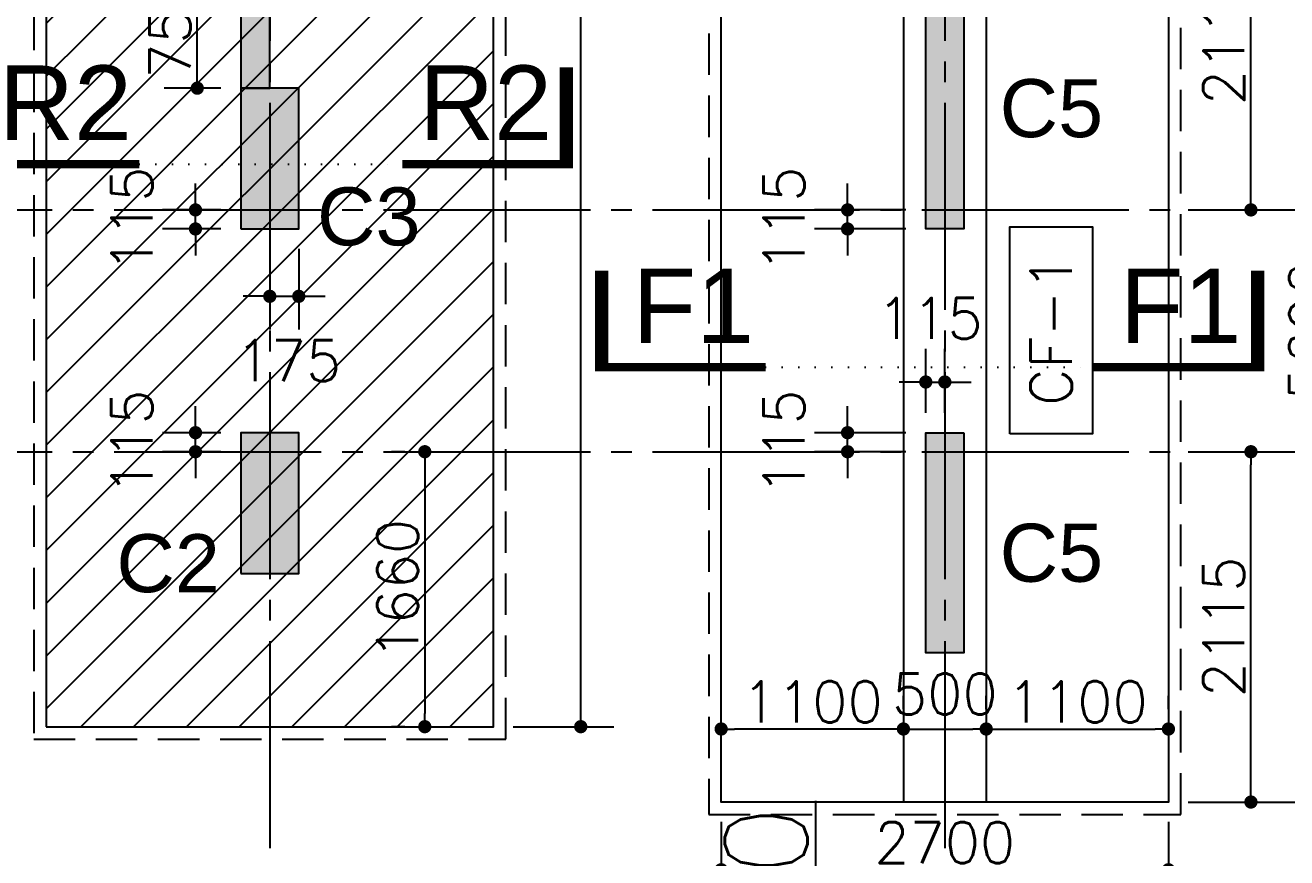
# Model space of a CAD drawing. Extents: x -200722 to 834823, y -494970 to 88783.
# Drawn here: x 235357 to 242973, y -4065 to 962 of the extents above; entities that cross this region are included whole.
import ezdxf
from ezdxf.enums import TextEntityAlignment as Align

# ---------------------------------------------------------------- set-up
doc = ezdxf.new("R2010")
doc.units = 0
doc.header["$LTSCALE"] = 100
doc.header["$MEASUREMENT"] = 0
doc.header["$PDMODE"] = 34
for name, pattern in [('ACAD_ISO04W100', [30, 24, -3, 0, -3]), ('CL', [3.25, 2.5, -0.25, 0.25, -0.25]), ('DOT', [0.25, 0, -0.25]), ('HIDDEN', [0.375, 0.25, -0.125])]:
    doc.linetypes.add(name, pattern=pattern)
doc.layers.get('0').update_dxf_attribs({"linetype": 'CONTINUOUS'})
doc.layers.get('DEFPOINTS').update_dxf_attribs({"linetype": 'CONTINUOUS'})
for name, color, linetype in [('A-Grid', 5, 'ACAD_ISO04W100'), ('BEAM', 4, 'CONTINUOUS'), ('COL. SHED. STEEL.', 6, 'CONTINUOUS'), ('COL_H', 235, 'CONTINUOUS'), ('DIM', 3, 'CONTINUOUS'), ('F_EXEC', 3, 'HIDDEN'), ('F_FTG1', 11, 'CONTINUOUS'), ('TEXT', 2, 'CONTINUOUS')]:
    doc.layers.add(name, color=color, linetype=linetype)
doc.layers.add('HATCH', color=252, linetype='CONTINUOUS', lineweight=30)
doc.styles.add('AR', font='arial.ttf')
doc.styles.add('ROMANS', font='romans.shx')
doc.styles.get("Standard").update_dxf_attribs({"font": 'simplex.shx'})
doc.styles.add('TIMES-N', font='arial.ttf')
doc.dimstyles.new('01 S.K', dxfattribs={"dimtxt": 230, "dimasz": 100, "dimexe": 200, "dimexo": 100, "dimgap": 50, "dimtad": 1, "dimdec": 0, "dimzin": 0, "dimdsep": 46, "dimtxsty": 'Standard', "dimblk": 'DOT', "dimcen": 0.09, "dimclrd": 4, "dimclre": 4, "dimclrt": 4, "dimadec": 0, "dimazin": 0, "dimtfac": 1, "dimtdec": 0, "dimtofl": 0, "dimtmove": 0, "dimatfit": 3, "dimfxl": 2, "dimtolj": 1, "dimtzin": 0, "dimarcsym": 1})
doc.dimstyles.new('STANDARD$0', dxfattribs={"dimtxt": 2.5, "dimasz": 2.5, "dimexe": 2, "dimexo": 0.7, "dimgap": 0.9, "dimtad": 1, "dimdec": 0, "dimdsep": 46, "dimtxsty": 'ROMANS', "dimcen": 0.09, "dimclrd": 4, "dimclre": 4, "dimclrt": 3, "dimadec": 0, "dimazin": 0, "dimtfac": 1, "dimtdec": 0, "dimtmove": 0, "dimatfit": 3, "dimfxl": 1, "dimtolj": 1, "dimtzin": 0, "dimarcsym": 0})

# ---------------------------------------------------------------- blocks, each defined once
blk = doc.blocks.new('DOT')
at = {"color": 0, "linetype": 'ByBlock'}
blk.add_line((-0.5, 0), (-1, 0), dxfattribs=at)
at = {"color": 0, "linetype": 'ByBlock', "const_width": 0.5}
blk.add_lwpolyline([(-0.25, 0, 1), (0.25, 0, 1)], format="xyb", close=True, dxfattribs=at)
blk = doc.blocks.new('*D558')
at = {"layer": 'BEAM', "color": 0, "lineweight": -2, "transparency": 16777216}
for p, q in [((240321.8, -1418.1), (240321.8, -1338.1)), ((240673.6, -1498.1), (240121.8, -1498.1)), ((240321.8, -1613.1), (240321.8, -1498.1)), ((240673.6, -1613.1), (240121.8, -1613.1)), ((240321.8, -1693.1), (240321.8, -1773.1))]:
    blk.add_line(p, q, dxfattribs=at)
at = {"layer": 'DEFPOINTS', "color": 0, "lineweight": -3, "transparency": 16777216}
for p in [(240321.8, -1498.1), (240793.6, -1498.1, 7446.6), (240793.6, -1613.1, 7446.6)]:
    blk.add_point(p, dxfattribs=at)
at = {"layer": 'BEAM', "color": 0, "lineweight": -2, "transparency": 16777216, "xscale": 80, "yscale": 80, "zscale": 80}
for p, rotation in [((240321.8, -1498.1), 270), ((240321.8, -1613.1), 90)]:
    blk.add_blockref('DOT', p, dxfattribs=dict(at, rotation=rotation))
at = {"layer": 'BEAM', "color": 0, "transparency": 16777216, "insert": (239937.8, -1555.6), "char_height": 248, "attachment_point": 5, "rotation": 90}
blk.add_mtext('\\A1;115', dxfattribs=at)
blk = doc.blocks.new('_DOT')
at = {"color": 0, "linetype": 'ByBlock'}
blk.add_line((-0.5, 0), (-1, 0), dxfattribs=at)
at = {"color": 0, "linetype": 'ByBlock', "const_width": 0.5}
blk.add_lwpolyline([(-0.25, 0, 1), (0.25, 0, 1)], format="xyb", close=True, dxfattribs=at)
blk = doc.blocks.new('*D559')
at = {"layer": 'BEAM', "color": 0, "lineweight": -2, "transparency": 16777216}
for p, q in [((240321.8, -73.1), (240321.8, 6.9)), ((240673.6, -153.1), (240121.8, -153.1)), ((240321.8, -268.1), (240321.8, -153.1)), ((240673.6, -268.1), (240121.8, -268.1)), ((240321.8, -348.1), (240321.8, -428.1))]:
    blk.add_line(p, q, dxfattribs=at)
at = {"layer": 'DEFPOINTS', "color": 0, "lineweight": -3, "transparency": 16777216}
for p in [(240321.8, -153.1), (240793.6, -153.1, 7446.6), (240793.6, -268.1, 7446.6)]:
    blk.add_point(p, dxfattribs=at)
at = {"layer": 'BEAM', "color": 0, "lineweight": -2, "transparency": 16777216, "xscale": 80, "yscale": 80, "zscale": 80}
for p, rotation in [((240321.8, -153.1), 270), ((240321.8, -268.1), 90)]:
    blk.add_blockref('DOT', p, dxfattribs=dict(at, rotation=rotation))
at = {"layer": 'BEAM', "color": 0, "transparency": 16777216, "insert": (239937.8, -210.6), "char_height": 248, "attachment_point": 5, "rotation": 90}
blk.add_mtext('\\A1;115', dxfattribs=at)
blk = doc.blocks.new('*D560')
at = {"layer": 'BEAM', "color": 0, "lineweight": -2, "transparency": 16777216}
for p, q in [((240793.6, -1378.1), (240793.6, -992.1)), ((240908.6, -1378.1), (240908.6, -992.1)), ((240713.6, -1192.1), (240633.6, -1192.1)), ((240793.6, -1192.1), (240908.6, -1192.1)), ((240988.6, -1192.1), (241068.6, -1192.1))]:
    blk.add_line(p, q, dxfattribs=at)
at = {"layer": 'DEFPOINTS', "color": 0, "lineweight": -3, "transparency": 16777216}
for p in [(240908.6, -1192.1), (240793.6, -1498.1, 7446.6), (240908.6, -1498.1, 7446.6)]:
    blk.add_point(p, dxfattribs=at)
at = {"layer": 'BEAM', "color": 0, "lineweight": -2, "transparency": 16777216, "xscale": 80, "yscale": 80, "zscale": 80}
blk.add_blockref('DOT', (240793.6, -1192.1), dxfattribs=at)
at = {"layer": 'BEAM', "color": 0, "lineweight": -2, "transparency": 16777216, "xscale": 80, "yscale": 80, "zscale": 80, "rotation": 180}
blk.add_blockref('DOT', (240908.6, -1192.1), dxfattribs=at)
at = {"layer": 'BEAM', "color": 0, "transparency": 16777216, "insert": (240818.2, -808.1), "char_height": 248, "attachment_point": 5}
blk.add_mtext('\\A1;115', dxfattribs=at)
blk = doc.blocks.new('*D561')
at = {"layer": 'BEAM', "color": 0, "lineweight": -2, "transparency": 16777216}
for p, q in [((242378.6, -1613.1), (242956.7, -1613.1)), ((242756.7, -3648.1), (242756.7, -1693.1)), ((242378.6, -3728.1), (242956.7, -3728.1))]:
    blk.add_line(p, q, dxfattribs=at)
at = {"layer": 'DEFPOINTS', "color": 0, "lineweight": -3, "transparency": 16777216}
for p in [(242258.6, -1613.1, 7446.6), (242756.7, -1613.1), (242258.6, -3728.1, 7446.6)]:
    blk.add_point(p, dxfattribs=at)
at = {"layer": 'BEAM', "color": 0, "lineweight": -2, "transparency": 16777216, "xscale": 80, "yscale": 80, "zscale": 80}
for p, rotation in [((242756.7, -1613.1), 90), ((242756.7, -3728.1), 270)]:
    blk.add_blockref('DOT', p, dxfattribs=dict(at, rotation=rotation))
at = {"layer": 'BEAM', "color": 0, "transparency": 16777216, "insert": (242592.7, -2670.6), "char_height": 248, "attachment_point": 5, "rotation": 90}
blk.add_mtext('\\A1;2115', dxfattribs=at)
blk = doc.blocks.new('*D562')
at = {"layer": 'BEAM', "color": 0, "lineweight": -2, "transparency": 16777216}
for p, q in [((242378.6, 1961.9), (242956.7, 1961.9)), ((242756.7, -73.1), (242756.7, 1881.9)), ((242378.6, -153.1), (242956.7, -153.1))]:
    blk.add_line(p, q, dxfattribs=at)
at = {"layer": 'DEFPOINTS', "color": 0, "lineweight": -3, "transparency": 16777216}
for p in [(242258.6, 1961.9, 7446.6), (242756.7, 1961.9), (242258.6, -153.1, 7446.6)]:
    blk.add_point(p, dxfattribs=at)
at = {"layer": 'BEAM', "color": 0, "lineweight": -2, "transparency": 16777216, "xscale": 80, "yscale": 80, "zscale": 80}
for p, rotation in [((242756.7, 1961.9), 90), ((242756.7, -153.1), 270)]:
    blk.add_blockref('DOT', p, dxfattribs=dict(at, rotation=rotation))
at = {"layer": 'BEAM', "color": 0, "transparency": 16777216, "insert": (242592.7, 904.4), "char_height": 248, "attachment_point": 5, "rotation": 90}
blk.add_mtext('\\A1;2115', dxfattribs=at)
blk = doc.blocks.new('*D563')
at = {"layer": 'BEAM', "color": 0, "lineweight": -2, "transparency": 16777216}
for p, q in [((242378.6, 1961.9), (243475.3, 1961.9)), ((243275.3, -3648.1), (243275.3, 1881.9)), ((242378.6, -3728.1), (243475.3, -3728.1))]:
    blk.add_line(p, q, dxfattribs=at)
at = {"layer": 'DEFPOINTS', "color": 0, "lineweight": -3, "transparency": 16777216}
for p in [(242258.6, 1961.9, 7446.6), (243275.3, 1961.9), (242258.6, -3728.1, 7446.6)]:
    blk.add_point(p, dxfattribs=at)
at = {"layer": 'BEAM', "color": 0, "lineweight": -2, "transparency": 16777216, "xscale": 80, "yscale": 80, "zscale": 80}
for p, rotation in [((243275.3, 1961.9), 90), ((243275.3, -3728.1), 270)]:
    blk.add_blockref('DOT', p, dxfattribs=dict(at, rotation=rotation))
at = {"layer": 'BEAM', "color": 0, "transparency": 16777216, "insert": (243111.3, -883.1), "char_height": 248, "attachment_point": 5, "rotation": 90}
blk.add_mtext('\\A1;5690', dxfattribs=at)
blk = doc.blocks.new('*D564')
at = {"layer": 'BEAM', "color": 0, "lineweight": -2, "transparency": 16777216}
for p, q in [((239558.6, -3848.1), (239558.6, -4336.7)), ((242258.6, -3848.1), (242258.6, -4336.7)), ((239638.6, -4136.7), (242178.6, -4136.7))]:
    blk.add_line(p, q, dxfattribs=at)
at = {"layer": 'DEFPOINTS', "color": 0, "lineweight": -3, "transparency": 16777216}
for p in [(239558.6, -3728.1, 7446.6), (242258.6, -3728.1, 7446.6), (242258.6, -4136.7)]:
    blk.add_point(p, dxfattribs=at)
at = {"layer": 'BEAM', "color": 0, "lineweight": -2, "transparency": 16777216, "xscale": 80, "yscale": 80, "zscale": 80, "rotation": 180}
blk.add_blockref('DOT', (239558.6, -4136.7), dxfattribs=at)
at = {"layer": 'BEAM', "color": 0, "lineweight": -2, "transparency": 16777216, "xscale": 80, "yscale": 80, "zscale": 80}
blk.add_blockref('DOT', (242258.6, -4136.7), dxfattribs=at)
at = {"layer": 'BEAM', "color": 0, "transparency": 16777216, "insert": (240908.6, -3972.7), "char_height": 248, "attachment_point": 5}
blk.add_mtext('\\A1;2700', dxfattribs=at)
blk = doc.blocks.new('*D565')
at = {"layer": 'BEAM', "color": 0, "lineweight": -2, "transparency": 16777216}
for p, q in [((239558.6, -3167.1), (239558.6, -3087.1)), ((240658.6, -3167.1), (240658.6, -3087.1)), ((240578.6, -3287.1), (239638.6, -3287.1))]:
    blk.add_line(p, q, dxfattribs=at)
at = {"layer": 'DEFPOINTS', "color": 0, "lineweight": -3, "transparency": 16777216}
for p in [(239558.6, -3287.1, 7446.6), (239558.6, -3287.1), (240658.6, -3287.1, 7446.6)]:
    blk.add_point(p, dxfattribs=at)
at = {"layer": 'BEAM', "color": 0, "lineweight": -2, "transparency": 16777216, "xscale": 80, "yscale": 80, "zscale": 80, "rotation": 180}
blk.add_blockref('DOT', (239558.6, -3287.1), dxfattribs=at)
at = {"layer": 'BEAM', "color": 0, "lineweight": -2, "transparency": 16777216, "xscale": 80, "yscale": 80, "zscale": 80}
blk.add_blockref('DOT', (240658.6, -3287.1), dxfattribs=at)
at = {"layer": 'BEAM', "color": 0, "transparency": 16777216, "insert": (240108.6, -3123.1), "char_height": 248, "attachment_point": 5}
blk.add_mtext('\\A1;1100', dxfattribs=at)
blk = doc.blocks.new('*D566')
at = {"layer": 'BEAM', "color": 0, "lineweight": -2, "transparency": 16777216}
for p, q in [((241158.6, -3167.1), (241158.6, -3087.1)), ((242258.6, -3167.1), (242258.6, -3087.1)), ((241238.6, -3287.1), (242178.6, -3287.1))]:
    blk.add_line(p, q, dxfattribs=at)
at = {"layer": 'DEFPOINTS', "color": 0, "lineweight": -3, "transparency": 16777216}
for p in [(241158.6, -3287.1, 7446.6), (242258.6, -3287.1, 7446.6), (242258.6, -3287.1)]:
    blk.add_point(p, dxfattribs=at)
at = {"layer": 'BEAM', "color": 0, "lineweight": -2, "transparency": 16777216, "xscale": 80, "yscale": 80, "zscale": 80, "rotation": 180}
blk.add_blockref('DOT', (241158.6, -3287.1), dxfattribs=at)
at = {"layer": 'BEAM', "color": 0, "lineweight": -2, "transparency": 16777216, "xscale": 80, "yscale": 80, "zscale": 80}
blk.add_blockref('DOT', (242258.6, -3287.1), dxfattribs=at)
at = {"layer": 'BEAM', "color": 0, "transparency": 16777216, "insert": (241708.6, -3123.1), "char_height": 248, "attachment_point": 5}
blk.add_mtext('\\A1;1100', dxfattribs=at)
blk = doc.blocks.new('*D567')
at = {"layer": 'BEAM', "color": 0, "lineweight": -2, "transparency": 16777216}
for p, q in [((241158.6, -3167.1), (241158.6, -3087.1)), ((240738.6, -3287.1), (241078.6, -3287.1)), ((240658.6, -3407.1), (240658.6, -3487.1))]:
    blk.add_line(p, q, dxfattribs=at)
at = {"layer": 'DEFPOINTS', "color": 0, "lineweight": -3, "transparency": 16777216}
for p in [(240658.6, -3287.1, 7446.6), (241158.6, -3287.1, 7446.6), (241158.6, -3287.1)]:
    blk.add_point(p, dxfattribs=at)
at = {"layer": 'BEAM', "color": 0, "lineweight": -2, "transparency": 16777216, "xscale": 80, "yscale": 80, "zscale": 80, "rotation": 180}
blk.add_blockref('DOT', (240658.6, -3287.1), dxfattribs=at)
at = {"layer": 'BEAM', "color": 0, "lineweight": -2, "transparency": 16777216, "xscale": 80, "yscale": 80, "zscale": 80}
blk.add_blockref('DOT', (241158.6, -3287.1), dxfattribs=at)
at = {"layer": 'BEAM', "color": 0, "transparency": 16777216, "insert": (240908.6, -3075.3), "char_height": 248, "attachment_point": 5}
blk.add_mtext('\\A1;500', dxfattribs=at)
blk = doc.blocks.new('*D842')
at = {"layer": 'BEAM', "color": 0, "lineweight": -2, "transparency": 16777216}
for p, q in [((238303.6, 8111.9), (238910.8, 8111.9)), ((238710.8, -3193.1), (238710.8, 8031.9)), ((238303.6, -3273.1), (238910.8, -3273.1))]:
    blk.add_line(p, q, dxfattribs=at)
at = {"layer": 'DEFPOINTS', "color": 0, "lineweight": -3, "transparency": 16777216}
for p in [(238183.6, 8111.9, 7446.6), (238710.8, 8111.9), (238183.6, -3273.1, 7446.6)]:
    blk.add_point(p, dxfattribs=at)
at = {"layer": 'BEAM', "color": 0, "lineweight": -2, "transparency": 16777216, "xscale": 80, "yscale": 80, "zscale": 80}
for p, rotation in [((238710.8, 8111.9), 90), ((238710.8, -3273.1), 270)]:
    blk.add_blockref('DOT', p, dxfattribs=dict(at, rotation=rotation))
at = {"layer": 'BEAM', "color": 0, "transparency": 16777216, "insert": (238546.8, 2419.4), "char_height": 248, "attachment_point": 5, "rotation": 90}
blk.add_mtext('\\A1;11385', dxfattribs=at)
blk = doc.blocks.new('*D892')
at = {"layer": 'BEAM', "color": 0, "lineweight": -2, "transparency": 16777216}
for p, q in [((236833.6, -388.1), (236833.6, -874.8)), ((237008.6, -388.1), (237008.6, -874.8)), ((236753.6, -674.8), (236673.6, -674.8)), ((236833.6, -674.8), (237008.6, -674.8)), ((237088.6, -674.8), (237168.6, -674.8))]:
    blk.add_line(p, q, dxfattribs=at)
at = {"layer": 'DEFPOINTS', "color": 0, "lineweight": -3, "transparency": 16777216}
for p in [(236833.6, -268.1, 7446.6), (237008.6, -268.1, 7446.6), (237008.6, -674.8)]:
    blk.add_point(p, dxfattribs=at)
at = {"layer": 'BEAM', "color": 0, "lineweight": -2, "transparency": 16777216, "xscale": 80, "yscale": 80, "zscale": 80}
blk.add_blockref('DOT', (236833.6, -674.8), dxfattribs=at)
at = {"layer": 'BEAM', "color": 0, "lineweight": -2, "transparency": 16777216, "xscale": 80, "yscale": 80, "zscale": 80, "rotation": 180}
blk.add_blockref('DOT', (237008.6, -674.8), dxfattribs=at)
at = {"layer": 'BEAM', "color": 0, "transparency": 16777216, "insert": (236946.3, -1063), "char_height": 248, "attachment_point": 5}
blk.add_mtext('\\A1;175', dxfattribs=at)
blk = doc.blocks.new('*D893')
at = {"layer": 'BEAM', "color": 0, "lineweight": -2, "transparency": 16777216}
for p, q in [((236385, -73.1), (236385, 6.9)), ((236538.6, -153.1), (236185, -153.1)), ((236385, -268.1), (236385, -153.1)), ((236538.6, -268.1), (236185, -268.1)), ((236385, -348.1), (236385, -428.1))]:
    blk.add_line(p, q, dxfattribs=at)
at = {"layer": 'DEFPOINTS', "color": 0, "lineweight": -3, "transparency": 16777216}
for p in [(236385, -153.1), (236658.6, -153.1, 7446.6), (236658.6, -268.1, 7446.6)]:
    blk.add_point(p, dxfattribs=at)
at = {"layer": 'BEAM', "color": 0, "lineweight": -2, "transparency": 16777216, "xscale": 80, "yscale": 80, "zscale": 80}
for p, rotation in [((236385, -153.1), 270), ((236385, -268.1), 90)]:
    blk.add_blockref('DOT', p, dxfattribs=dict(at, rotation=rotation))
at = {"layer": 'BEAM', "color": 0, "transparency": 16777216, "insert": (236001, -210.6), "char_height": 248, "attachment_point": 5, "rotation": 90}
blk.add_mtext('\\A1;115', dxfattribs=at)
blk = doc.blocks.new('*D894')
at = {"layer": 'BEAM', "color": 0, "lineweight": -2, "transparency": 16777216}
for p, q in [((236385, -1418.1), (236385, -1338.1)), ((236538.6, -1498.1), (236185, -1498.1)), ((236385, -1613.1), (236385, -1498.1)), ((236538.6, -1613.1), (236185, -1613.1)), ((236385, -1693.1), (236385, -1773.1))]:
    blk.add_line(p, q, dxfattribs=at)
at = {"layer": 'DEFPOINTS', "color": 0, "lineweight": -3, "transparency": 16777216}
for p in [(236385, -1498.1), (236658.6, -1498.1, 7446.6), (236658.6, -1613.1, 7446.6)]:
    blk.add_point(p, dxfattribs=at)
at = {"layer": 'BEAM', "color": 0, "lineweight": -2, "transparency": 16777216, "xscale": 80, "yscale": 80, "zscale": 80}
for p, rotation in [((236385, -1498.1), 270), ((236385, -1613.1), 90)]:
    blk.add_blockref('DOT', p, dxfattribs=dict(at, rotation=rotation))
at = {"layer": 'BEAM', "color": 0, "transparency": 16777216, "insert": (236001, -1555.6), "char_height": 248, "attachment_point": 5, "rotation": 90}
blk.add_mtext('\\A1;115', dxfattribs=at)
blk = doc.blocks.new('*D1117')
at = {"layer": 'BEAM', "color": 0, "lineweight": -2, "transparency": 16777216}
for p, q in [((237649.2, -1613.1), (237569.2, -1613.1)), ((237769.2, -1693.1), (237769.2, -3193.1)), ((237649.2, -3273.1), (237569.2, -3273.1))]:
    blk.add_line(p, q, dxfattribs=at)
at = {"layer": 'DEFPOINTS', "color": 0, "lineweight": -3, "transparency": 16777216}
for p in [(237769.2, -1613.1, 7446.6), (237769.2, -3273.1), (237769.2, -3273.1)]:
    blk.add_point(p, dxfattribs=at)
at = {"layer": 'BEAM', "color": 0, "lineweight": -2, "transparency": 16777216, "xscale": 80, "yscale": 80, "zscale": 80}
for p, rotation in [((237769.2, -1613.1), 90), ((237769.2, -3273.1), 270)]:
    blk.add_blockref('DOT', p, dxfattribs=dict(at, rotation=rotation))
at = {"layer": 'BEAM', "color": 0, "transparency": 16777216, "insert": (237605.2, -2443.1), "char_height": 248, "attachment_point": 5, "rotation": 90}
blk.add_mtext('\\A1;1660', dxfattribs=at)
blk = doc.blocks.new('*D1118')
at = {"layer": 'BEAM', "color": 0, "lineweight": -2, "transparency": 16777216}
for p, q in [((236538.6, 1331.9), (236195.9, 1331.9)), ((236395.9, 661.9), (236395.9, 1251.9)), ((236538.6, 581.9), (236195.9, 581.9))]:
    blk.add_line(p, q, dxfattribs=at)
at = {"layer": 'DEFPOINTS', "color": 0, "lineweight": -3, "transparency": 16777216}
for p in [(236395.9, 1331.9), (236658.6, 1331.9, 7446.6), (236658.6, 581.9, 7446.6)]:
    blk.add_point(p, dxfattribs=at)
at = {"layer": 'BEAM', "color": 0, "lineweight": -2, "transparency": 16777216, "xscale": 80, "yscale": 80, "zscale": 80}
for p, rotation in [((236395.9, 1331.9), 90), ((236395.9, 581.9), 270)]:
    blk.add_blockref('DOT', p, dxfattribs=dict(at, rotation=rotation))
at = {"layer": 'BEAM', "color": 0, "transparency": 16777216, "insert": (236231.9, 956.9), "char_height": 248, "attachment_point": 5, "rotation": 90}
blk.add_mtext('\\A1;750', dxfattribs=at)
blk = doc.blocks.new('*D2939')
at = {"color": 4, "lineweight": -2, "ltscale": 0.4, "transparency": 16777216}
for p, q in [((240130.1, -5588.1), (240130.1, -3721.5)), ((240230.1, -5588.1), (239930.1, -5588.1)), ((240130.1, -6818.1), (240130.1, -5688.1)), ((240230.1, -6918.1), (239930.1, -6918.1))]:
    blk.add_line(p, q, dxfattribs=at)
at = {"layer": 'DEFPOINTS', "color": 0, "lineweight": -3, "ltscale": 0.4, "transparency": 16777216}
for p in [(240130.1, -5588.1), (241023.6, -5588.1), (241023.6, -6918.1)]:
    blk.add_point(p, dxfattribs=at)
at = {"color": 4, "lineweight": -2, "ltscale": 0.4, "transparency": 16777216, "xscale": 100, "yscale": 100, "zscale": 100}
for p, rotation in [((240130.1, -5588.1), 90), ((240130.1, -6918.1), 270)]:
    blk.add_blockref('_DOT', p, dxfattribs=dict(at, rotation=rotation))
at = {"color": 4, "lineweight": -3, "ltscale": 0.4, "transparency": 16777216, "insert": (239830.1, -4604.8), "char_height": 500, "attachment_point": 5, "rotation": 90}
blk.add_mtext('\\A1;1330', dxfattribs=at)

msp = doc.modelspace()

# ---------------------------------------------------------------- hatches: boundary and pattern name
at = {"layer": 'COL_H', "ltscale": 0.4, "true_color": 0x000000}
for points in [[(236833.6, 1990.9), (236658.6, 1990.9), (236658.6, 581.9), (236833.6, 581.9)], [(241023.6, 1061.9), (241023.6, -268.1), (240793.6, -268.1), (240793.6, 1061.9)], [(236658.6, -268.1), (237008.6, -268.1), (237008.6, 581.9), (236658.6, 581.9)], [(236658.6, -2348.1), (237008.6, -2348.1), (237008.6, -1498.1), (236658.6, -1498.1)], [(241023.6, -1498.1), (241023.6, -2828.1), (240793.6, -2828.1), (240793.6, -1498.1)]]:
    msp.add_hatch(color=18, dxfattribs=at).paths.add_polyline_path(points)
at = {"layer": 'HATCH', "lineweight": -3, "ltscale": 0.4, "true_color": 0x000000}
h = msp.add_hatch(dxfattribs=at)
h.set_pattern_fill('ANSI31', color=18, scale=1800, style=0)
h.paths.add_polyline_path([(235483.6, 1331.9), (238183.6, 1331.9), (238183.6, -3098.1), (235483.6, -3098.1)])
h = msp.add_hatch(dxfattribs=at)
h.set_pattern_fill('ANSI31', color=18, scale=1800, style=0)
h.paths.add_polyline_path([(235483.6, -3098.1), (238183.6, -3098.1), (238183.6, -3273.1), (235483.6, -3273.1)])

# ---------------------------------------------------------------- linework, layer by layer
at = {"color": 1, "linetype": 'DOT', "ltscale": 4}
for p, q in [((236045.4, 123.6), (237634, 123.6)), ((239826.5, -1102.5, 7446.6), (241808.1, -1102.5, 7446.6))]:
    msp.add_line(p, q, dxfattribs=at)
at = {"layer": 'A-Grid', "color": 8, "linetype": 'CL', "ltscale": 5}
for p, q in [((224519.6, -153.1, 7446.6), (303382.6, -153.1, 7446.6)), ((224519.6, -1613.1, 7446.6), (303382.6, -1613.1, 7446.6))]:
    msp.add_line(p, q, dxfattribs=at)
at = {"layer": 'A-Grid', "color": 8, "linetype": 'CL', "ltscale": 5, "elevation": 7446.6}
for points in [[(236833.6, 62242.9), (236833.6, -9708.8)], [(240908.6, 62242.9), (240908.6, -9708.8)]]:
    msp.add_lwpolyline(points, dxfattribs=at)
at = {"layer": 'COL. SHED. STEEL.', "color": 18, "ltscale": 500, "true_color": 0x000000, "elevation": 7446.6}
msp.add_lwpolyline([(236833.6, 1990.9), (236658.6, 1990.9), (236658.6, 581.9), (236833.6, 581.9)], close=True, dxfattribs=at)
for points in [[(241023.6, 1061.9), (241023.6, -268.1), (240793.6, -268.1), (240793.6, 1061.9), (241023.6, 1061.9)], [(236658.6, -268.1), (237008.6, -268.1), (237008.6, 581.9), (236658.6, 581.9), (236658.6, -268.1)], [(236658.6, -2348.1), (237008.6, -2348.1), (237008.6, -1498.1), (236658.6, -1498.1), (236658.6, -2348.1)], [(241023.6, -1498.1), (241023.6, -2828.1), (240793.6, -2828.1), (240793.6, -1498.1), (241023.6, -1498.1)]]:
    msp.add_lwpolyline(points, dxfattribs=at)
at = {"layer": 'DIM', "color": 1}
for points in [[(235056.3, 706.7, 80, 80, 0), (235056.3, 123.6, 50, 50, 0), (236045.4, 123.6, 50, 50, 0)], [(238623.2, 706.7, 80, 80, 0), (238623.2, 123.6, 50, 50, 0), (237634, 123.6, 50, 50, 0)]]:
    msp.add_lwpolyline(points, format="xyseb", dxfattribs=at)
at = {"layer": 'DIM', "color": 1, "elevation": 7446.6}
for points in [[(238837.4, -519.3, 80, 80, 0), (238837.4, -1102.5, 50, 50, 0), (239826.5, -1102.5, 50, 50, 0)], [(242797.2, -519.3, 80, 80, 0), (242797.2, -1102.5, 50, 50, 0), (241808.1, -1102.5, 50, 50, 0)]]:
    msp.add_lwpolyline(points, format="xyseb", dxfattribs=at)
at = {"layer": 'F_EXEC', "color": 18, "ltscale": 10, "true_color": 0x000000, "elevation": 7446.6}
msp.add_lwpolyline([(235408.6, -3348.1), (238258.6, -3348.1), (238258.6, 8186.9), (235408.6, 8186.9)], close=True, dxfattribs=at)
msp.add_lwpolyline([(242333.6, 2011.9), (244699.6, 2011.9), (244699.6, 8186.9), (241369.6, 8186.9), (241369.6, 6296.9), (239368.6, 6296.9), (239368.6, 2036.9), (239483.6, 2036.9), (239483.6, -3803.1), (242333.6, -3803.1), (242333.6, 2011.9)], dxfattribs=at)
at = {"layer": 'F_FTG1', "color": 18, "ltscale": 0.4, "true_color": 0x000000}
for p, q in [((240658.6, 1961.9, 7446.6), (240658.6, -3728.1, 7446.6)), ((241158.6, 1961.9, 7446.6), (241158.6, -3728.1, 7446.6))]:
    msp.add_line(p, q, dxfattribs=at)
at = {"layer": 'F_FTG1', "color": 18, "ltscale": 0.4, "true_color": 0x000000, "elevation": 7446.6}
for points in [[(235483.6, -3273.1), (238183.6, -3273.1), (238183.6, 8111.9), (235483.6, 8111.9)], [(239558.6, 1961.9), (242258.6, 1961.9), (242258.6, -3728.1), (239558.6, -3728.1)]]:
    msp.add_lwpolyline(points, close=True, dxfattribs=at)
at = {"layer": 'TEXT', "color": 18, "true_color": 0x000000}
msp.add_lwpolyline([(241300.5, -1504.9), (241300.5, -256.1), (241800.3, -256.1), (241800.3, -1504.9)], close=True, dxfattribs=at)

# ---------------------------------------------------------------- texts
at = {"layer": 'TEXT', "color": 18, "true_color": 0x000000, "style": 'TIMES-N'}
for s, p in [('R2', (235198.1, 494.1)), ('R2', (237734.3, 494.1)), ('F1', (239023.7, -731.9, 7446.6)), ('F1', (241965, -731.9, 7446.6))]:
    msp.add_text(s, height=450, dxfattribs=at).set_placement(p, align=Align.MIDDLE_LEFT)
at = {"layer": 'TEXT', "color": 18, "true_color": 0x000000, "style": 'AR'}
for s, p in [('C5', (241239.6, 286.1, 3998.7)), ('C3', (237118.7, -367.1, -3447.9)), ('C5', (241239.6, -2397.9, 3998.7)), ('C2', (235907.5, -2461.2, 3998.7))]:
    msp.add_text(s, height=350, dxfattribs=at).set_placement(p)
at = {"layer": 'TEXT', "color": 18, "true_color": 0x000000}
msp.add_text('CF-1', height=250, rotation=90, dxfattribs=at).set_placement((241550.4, -880.5), align=Align.MIDDLE)

# ---------------------------------------------------------------- dimensions: what is measured, and where the dimension line sits
at = {"color": 5, "lineweight": -3, "ltscale": 0.4}
dim = msp.add_linear_dim(base=(240130.1, -5588.1), p1=(241023.6, -6918.1, 7446.6), p2=(241023.6, -5588.1, 7446.6), angle=90, dimstyle='01 S.K', override={"dimtxt": 500, "dimfxl": 100, "dimfxlon": 1}, dxfattribs=at)
dim.commit()
dim.dimension.update_dxf_attribs({"geometry": '*D2939', "text_midpoint": (239830.1, -4604.8)})
at = {"layer": 'BEAM', "color": 18, "true_color": 0x000000}
for base, p1, p2, picture, middle in [((238710.8, 8111.9), (238183.6, -3273.1, 7446.6), (238183.6, 8111.9, 7446.6), '*D842', (238546.8, 2419.4)), ((242756.7, 1961.9), (242258.6, -153.1, 7446.6), (242258.6, 1961.9, 7446.6), '*D562', (242592.7, 904.4)), ((243275.3, 1961.9), (242258.6, -3728.1, 7446.6), (242258.6, 1961.9, 7446.6), '*D563', (243111.3, -883.1)), ((236395.9, 1331.9), (236658.6, 581.9, 7446.6), (236658.6, 1331.9, 7446.6), '*D1118', (236231.9, 956.9)), ((236385, -153.1), (236658.6, -268.1, 7446.6), (236658.6, -153.1, 7446.6), '*D893', (236001, -210.6)), ((240321.8, -153.1), (240793.6, -268.1, 7446.6), (240793.6, -153.1, 7446.6), '*D559', (239937.8, -210.6)), ((236385, -1498.1), (236658.6, -1613.1, 7446.6), (236658.6, -1498.1, 7446.6), '*D894', (236001, -1555.6)), ((240321.8, -1498.1), (240793.6, -1613.1, 7446.6), (240793.6, -1498.1, 7446.6), '*D558', (239937.8, -1555.6)), ((237769.2, -3273.1), (237769.2, -1613.1, 7446.6), (237769.2, -3273.1), '*D1117', (237605.2, -2443.1)), ((242756.7, -1613.1), (242258.6, -3728.1, 7446.6), (242258.6, -1613.1, 7446.6), '*D561', (242592.7, -2670.6))]:
    dim = msp.add_linear_dim(base=base, p1=p1, p2=p2, angle=90, dimstyle='STANDARD$0', override={"dimscale": 8, "dimtxt": 31, "dimasz": 10, "dimexe": 25, "dimexo": 15, "dimgap": 5, "dimzin": 3, "dimtxsty": 'Standard', "dimblk": 'DOT', "dimcen": 3, "dimdle": 1, "dimclrd": 0, "dimclre": 0, "dimclrt": 0, "dimtmove": 2, "dimldrblk": 'DOT', "dimtzin": 3}, dxfattribs=at)
    dim.commit()
    dim.dimension.update_dxf_attribs({"geometry": picture, "text_midpoint": middle})
for base, p1, p2, picture, middle in [((237008.6, -674.8), (236833.6, -268.1, 7446.6), (237008.6, -268.1, 7446.6), '*D892', (236946.3, -1063)), ((240908.6, -1192.1), (240793.6, -1498.1, 7446.6), (240908.6, -1498.1, 7446.6), '*D560', (240818.2, -808.1)), ((241158.6, -3287.1), (240658.6, -3287.1, 7446.6), (241158.6, -3287.1, 7446.6), '*D567', (240908.6, -3075.3))]:
    dim = msp.add_linear_dim(base=base, p1=p1, p2=p2, dimstyle='STANDARD$0', override={"dimscale": 8, "dimtxt": 31, "dimasz": 10, "dimexe": 25, "dimexo": 15, "dimgap": 5, "dimzin": 3, "dimtxsty": 'Standard', "dimblk": 'DOT', "dimcen": 3, "dimdle": 1, "dimclrd": 0, "dimclre": 0, "dimclrt": 0, "dimtmove": 2, "dimldrblk": 'DOT', "dimtzin": 3}, dxfattribs=at)
    dim.commit()
    dim.dimension.update_dxf_attribs({"geometry": picture, "text_midpoint": middle, "dimtype": 160})
for base, p1, p2, picture, middle in [((239558.6, -3287.1), (240658.6, -3287.1, 7446.6), (239558.6, -3287.1, 7446.6), '*D565', (240108.6, -3123.1)), ((242258.6, -3287.1), (241158.6, -3287.1, 7446.6), (242258.6, -3287.1, 7446.6), '*D566', (241708.6, -3123.1)), ((242258.6, -4136.7), (239558.6, -3728.1, 7446.6), (242258.6, -3728.1, 7446.6), '*D564', (240908.6, -3972.7))]:
    dim = msp.add_linear_dim(base=base, p1=p1, p2=p2, dimstyle='STANDARD$0', override={"dimscale": 8, "dimtxt": 31, "dimasz": 10, "dimexe": 25, "dimexo": 15, "dimgap": 5, "dimzin": 3, "dimtxsty": 'Standard', "dimblk": 'DOT', "dimcen": 3, "dimdle": 1, "dimclrd": 0, "dimclre": 0, "dimclrt": 0, "dimtmove": 2, "dimldrblk": 'DOT', "dimtzin": 3}, dxfattribs=at)
    dim.commit()
    dim.dimension.update_dxf_attribs({"geometry": picture, "text_midpoint": middle})

doc.saveas('drawing.dxf')
